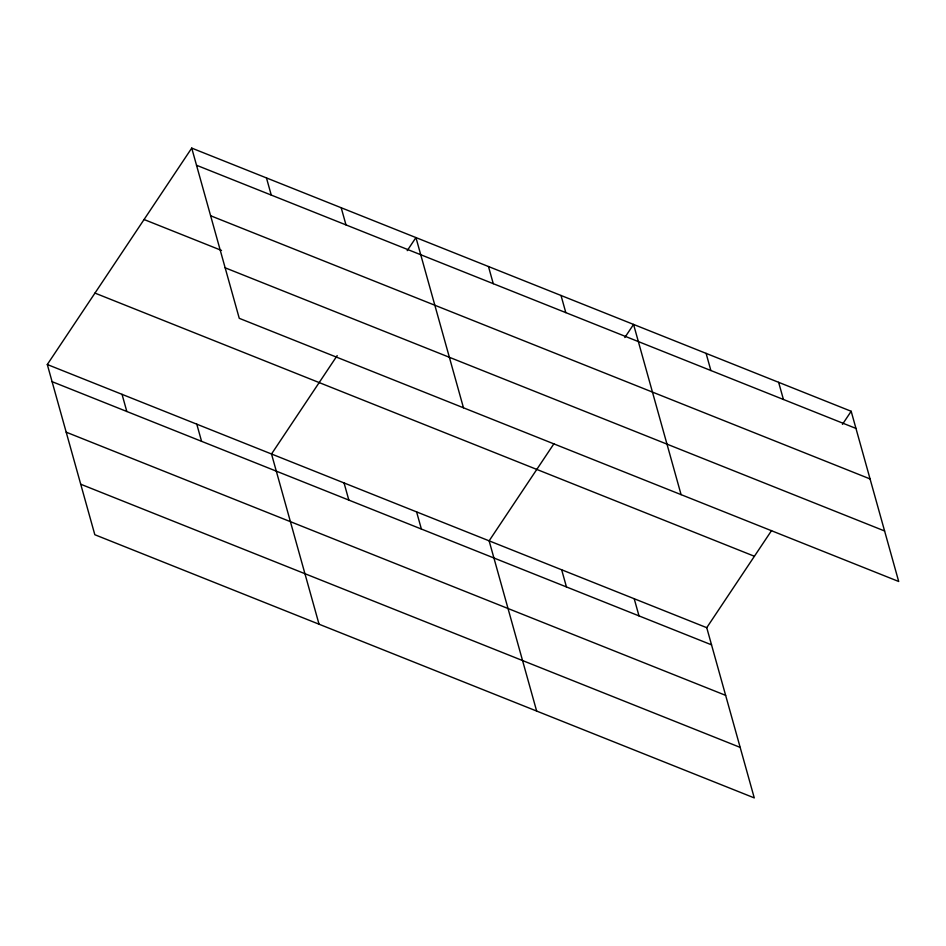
<?xml version="1.0" encoding="UTF-8"?>
<svg xmlns="http://www.w3.org/2000/svg" width="946" height="946" viewBox="0 0 946 946"><rect width="100%" height="100%" fill="white"/><g stroke="black" fill="none" stroke-linecap="round" stroke-linejoin="round"><path stroke-width="1.42" d="M771.593 530.517L706.745 627.683L754.269 797.904L94.825 534.726L47.3 364.517L191.731 148.096L851.175 411.274L898.7 581.483L239.255 318.317L191.731 148.096M337.178 355.601L271.514 453.997L319.039 624.206M407.206 250.666L415.944 237.576L463.469 407.785M553.978 443.674L489.129 540.84L536.654 711.061M624.821 337.521L633.56 324.419L681.085 494.64M842.437 424.364L851.175 411.274M196.52 165.254L855.964 428.42M210.627 215.759L870.072 478.936M144.064 219.519L221.518 250.43M225.148 267.801L884.593 530.978M94.967 293.094L754.411 556.272M47.3 364.517L706.745 627.683M52.089 381.664L711.534 644.841M66.196 432.18L725.641 695.357M80.717 484.222L740.162 747.387M778.641 382.326L783.43 399.472M706.094 353.366L710.884 370.525M561.025 295.471L565.814 312.629M634.21 598.735L638.999 615.893M488.479 266.524L493.268 283.682M561.664 569.788L566.453 586.946M341.199 207.753L345.988 224.9M416.595 511.892L421.384 529.051M266.465 177.919L271.254 195.077M344.048 482.945L348.838 500.091M196.78 424.163L201.569 441.321M122.034 394.34L126.823 411.498"/></g></svg>
